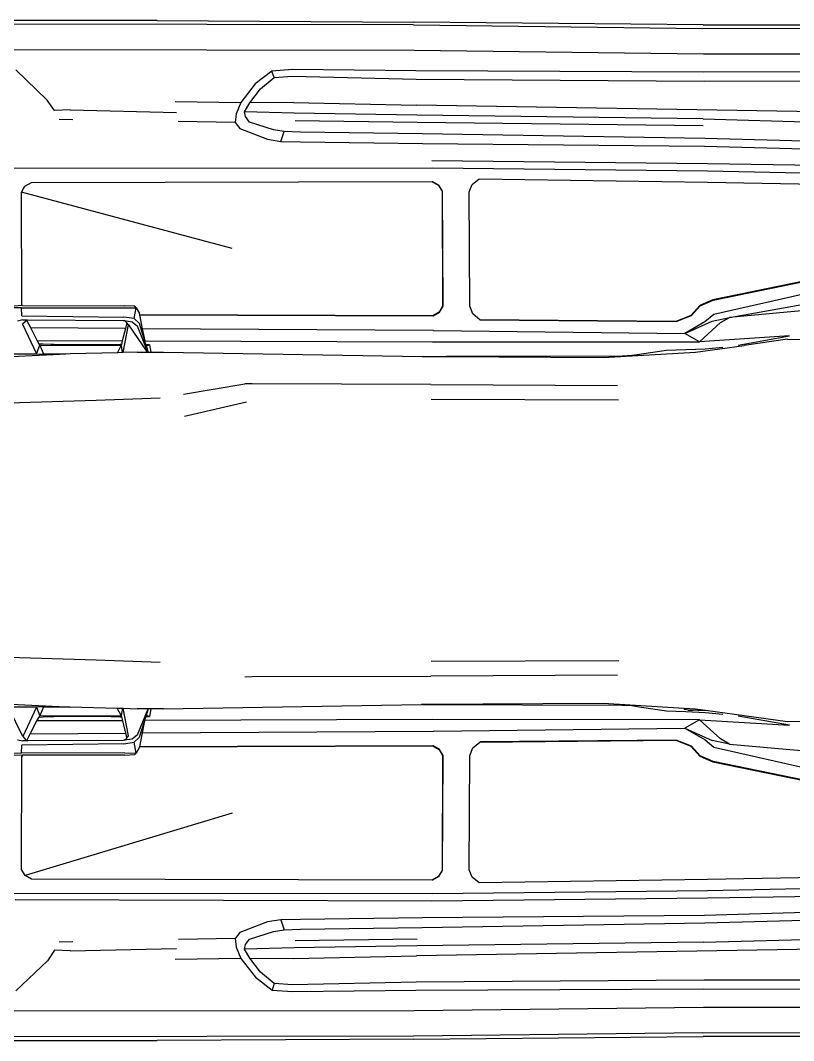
# Model space of a CAD drawing. Extents: x 36536 to 256213, y 18389 to 106449.
# Drawn here: x 205416 to 206208, y 101153 to 102198 of the extents above; entities that cross this region are included whole.
import ezdxf

# ---------------------------------------------------------------- set-up
doc = ezdxf.new("R2010")
doc.units = 0
doc.header["$LTSCALE"] = 1000
doc.header["$MEASUREMENT"] = 0
doc.layers.add('W-STEEL_KEEL钢龙骨', color=5, linetype='Continuous')
doc.layers.add('WINDOW', color=4, linetype='Continuous')

# ---------------------------------------------------------------- blocks, each defined once
blk = doc.blocks.new('摩托艇')
at = {"layer": 'WINDOW', "color": 4}
for p, q in [((-460.6, 1391.9), (-457.6, 1455.7)), ((-413.8, 1347.9), (-410.5, 1457.5)), ((-151.8, 1457.5), (-148.4, 1347.9)), ((-104.1, 1455.7), (-100.8, 1385.7)), ((-802.6, 1285.6), (-802.8, 1449.8)), ((-798.2, 1023.2), (-799, 1446.2)), ((-772, 1022.5), (-772.5, 1447.3)), ((210.9, 1447.3), (210.6, 1022.5)), ((236.8, 1023.1), (237.5, 1446.2)), ((241.3, 1449.8), (241.2, 1285.6)), ((-651.7, 1433.2), (-652, 1003.6)), ((-511, 1423.6), (-510.5, 1431.9)), ((-508.8, 1424.5), (-508.6, 1433.4)), ((-461.5, 1437.7), (-461.5, 1409)), ((-100, 1409), (-99.9, 1437.6)), ((-69.8, 1423.2), (-99.9, 1437.6)), ((-53.1, 1433.4), (-52.9, 1424.5)), ((-51.2, 1431.9), (-50.8, 1423.5)), ((91.2, 1003.6), (90.9, 1433.2)), ((97, 1430.9), (98.3, 1004.4)), ((-752.1, 1430.3), (-721.3, 1398)), ((-633.1, 1420.9), (-637, 1414.3)), ((-627.1, 1424.6), (-633.1, 1420.9)), ((-511.8, 1424.1), (-627.1, 1424.6)), ((-569.3, 1208.7), (-627.1, 1424.6)), ((-511, 1423.6), (-511.8, 1424.1)), ((-511, 1423.5), (-511, 1423.6)), ((-511, 1423.5), (-510.6, 1318.8)), ((-508.8, 1424.5), (-508.5, 1318.5)), ((-500.5, 1424.2), (-508.8, 1424.5)), ((-500.5, 1424.2), (-499.2, 1319.6)), ((-496.2, 1423), (-495.1, 1428.5)), ((-496.2, 1423), (-496.2, 1418.3)), ((-495.6, 1419), (-494.4, 1420.7)), ((-494.4, 1420.7), (-491.8, 1423.3)), ((-491.8, 1423.3), (-461.5, 1409)), ((-100, 1409), (-69.8, 1423.2)), ((-69.8, 1423.2), (-67.3, 1420.6)), ((-67.3, 1420.6), (-66, 1419)), ((-66.6, 1428.5), (-65.5, 1423)), ((-65.6, 1418.4), (-65.5, 1423)), ((-62.5, 1319.6), (-61.2, 1424.2)), ((-52.9, 1424.5), (-61.2, 1424.2)), ((-53.1, 1318.5), (-52.9, 1424.5)), ((-51, 1318.8), (-50.8, 1423)), ((-49, 1424.1), (-50.8, 1423)), ((-50.8, 1423), (-50.8, 1423.5)), ((66.3, 1424.5), (-49, 1424.1)), ((8.5, 1208.7), (72.3, 1420.8)), ((72.3, 1420.8), (66.3, 1424.5)), ((76.1, 1414.3), (72.3, 1420.8)), ((190.5, 1430.3), (159.7, 1397.9)), ((-637, 1414.3), (-638, 1004)), ((-496.2, 1418.3), (-495.6, 1419)), ((-496.2, 1418.3), (-495.8, 1320.4)), ((-488, 1415), (-495.6, 1419)), ((-487.4, 1318.1), (-488, 1415)), ((-475.1, 1408.3), (-488, 1415)), ((-72.8, 1415.4), (-85.8, 1408.6)), ((-72.8, 1415.4), (-73.5, 1317.9)), ((-66, 1419), (-72.8, 1415.4)), ((-66, 1419), (-65.6, 1418.4)), ((-65.9, 1320.4), (-65.6, 1418.4)), ((77.1, 1004), (76.1, 1414.3)), ((-475.1, 1408.3), (-474.8, 1321.3)), ((-471.5, 1406.4), (-475.1, 1408.3)), ((-471.5, 1402.2), (-471.5, 1406.4)), ((-470.4, 1405.8), (-471.5, 1406.4)), ((-471.1, 1394.3), (-471.5, 1402.2)), ((-461.5, 1409), (-470.4, 1405.8)), ((-470.4, 1405.8), (-461.3, 1401.9)), ((-470.4, 1405.8), (-470.1, 1322.5)), ((-461.5, 1409), (-461.3, 1401.9)), ((-461.2, 1378.9), (-461.3, 1401.9)), ((-100.2, 1401.9), (-100.3, 1374.5)), ((-100.2, 1401.9), (-100, 1409)), ((-100.2, 1401.9), (-91.1, 1405.8)), ((-100, 1409), (-91.1, 1405.8)), ((-91.1, 1405.8), (-91.3, 1322.4)), ((-89.8, 1406.5), (-91.1, 1405.8)), ((-89.9, 1402.2), (-90.3, 1394.3)), ((-89.8, 1406.5), (-89.9, 1402.2)), ((-85.8, 1408.6), (-89.8, 1406.5)), ((-86.1, 1321.1), (-85.8, 1408.6)), ((-710.5, 1390.5), (-721.3, 1398)), ((-711.1, 1374.7), (-710.5, 1390.5)), ((-471, 1391.3), (-471.1, 1394.3)), ((-470.8, 1336.3), (-471, 1391.3)), ((-461.2, 1378.9), (-460.6, 1391.9)), ((-90.4, 1391.3), (-90.6, 1336.2)), ((-90.3, 1394.3), (-90.4, 1391.3)), ((148.9, 1390.5), (159.7, 1397.9)), ((149.5, 1374.7), (148.9, 1390.5)), ((-701.7, 1385.7), (-701.5, 1371.8)), ((-461.4, 1374.5), (-461.2, 1378.9)), ((-100.8, 1385.7), (-100.3, 1374.5)), ((140.1, 1385.7), (139.9, 1371.8)), ((-711.1, 1374.7), (-708.6, 1265.8)), ((-462.7, 1326.3), (-461.4, 1374.5)), ((-100.3, 1374.5), (-98.9, 1326.5)), ((149.5, 1374.7), (147, 1265.8)), ((-416.1, 1282.5), (-413.8, 1347.9)), ((-148.4, 1347.9), (-146, 1282.5)), ((-471.1, 1323.3), (-470.8, 1332.6)), ((-470.8, 1332.6), (-470.8, 1336.3)), ((-462.7, 1326.3), (-470.1, 1322.5)), ((-462.9, 1321.2), (-462.7, 1326.3)), ((-91.3, 1322.4), (-98.9, 1326.5)), ((-98.9, 1326.5), (-98.8, 1321.1)), ((-90.6, 1336.2), (-90.5, 1332.6)), ((-90.5, 1332.6), (-90.2, 1323.3)), ((-510.2, 1308.3), (-510.6, 1318.8)), ((-508.5, 1318.5), (-508.7, 1307)), ((-497.7, 1308.9), (-499.2, 1319.6)), ((-495.8, 1320.4), (-495.6, 1319.3)), ((-494.4, 1317.5), (-495.6, 1319.3)), ((-495.6, 1319.3), (-494.4, 1311.2)), ((-493.4, 1316.6), (-494.4, 1317.5)), ((-493.4, 1316.6), (-487.4, 1318.1)), ((-491.1, 1314.8), (-493.4, 1316.6)), ((-462.9, 1320.5), (-491.1, 1314.8)), ((-487.4, 1318.1), (-474.8, 1321.3)), ((-474.8, 1321.3), (-471.1, 1322.2)), ((-471.1, 1322.2), (-471.1, 1323.3)), ((-471.1, 1322.2), (-470.1, 1322.5)), ((-470.1, 1322.5), (-462.9, 1321.2)), ((-463.3, 1306), (-462.9, 1320.5)), ((-462.9, 1320.5), (-462.9, 1321.2)), ((-98.8, 1321.1), (-91.3, 1322.4)), ((-98.8, 1321.1), (-98.8, 1320.5)), ((-70.5, 1314.8), (-98.8, 1320.5)), ((-98.8, 1320.5), (-98.3, 1306)), ((-91.3, 1322.4), (-90.2, 1322.2)), ((-90.2, 1323.3), (-90.2, 1322.2)), ((-90.2, 1322.2), (-86.1, 1321.1)), ((-86.1, 1321.1), (-73.5, 1317.9)), ((-73.5, 1317.9), (-68.2, 1316.6)), ((-68.2, 1316.6), (-70.5, 1314.8)), ((-67.2, 1317.5), (-68.2, 1316.6)), ((-67.3, 1311.2), (-66.1, 1319.2)), ((-66.1, 1319.2), (-67.2, 1317.5)), ((-66.1, 1319.2), (-65.9, 1320.4)), ((-62.5, 1319.6), (-64, 1308.9)), ((-53.1, 1318.5), (-53, 1307)), ((-51, 1318.8), (-51.4, 1308.3)), ((-508.7, 1307), (-510.2, 1308.3)), ((-497.7, 1308.9), (-508.7, 1307)), ((-508.7, 1307), (-502.7, 1303.6)), ((-492.8, 1303.9), (-497.7, 1308.9)), ((-494.4, 1311.2), (-490, 1305.7)), ((-491.1, 1314.8), (-463.4, 1295.8)), ((-463.4, 1295), (-490, 1305.7)), ((-463.3, 1306), (-463.4, 1295.8)), ((-98.3, 1294.9), (-98.3, 1306)), ((-71.7, 1305.7), (-98.3, 1294.9)), ((-71.7, 1305.7), (-67.3, 1311.2)), ((-64, 1308.9), (-68.8, 1303.9)), ((-53, 1307), (-64, 1308.9)), ((-58.9, 1303.6), (-53, 1307)), ((-53, 1307), (-51.4, 1308.3)), ((-501.5, 1303.3), (-502.7, 1303.6)), ((-500.5, 1003.3), (-501.5, 1303.3)), ((-501.4, 1303.3), (-501.5, 1303.3)), ((-501.4, 1303.3), (-500.4, 1002.8)), ((-487.2, 1300.5), (-501.4, 1303.3)), ((-492.8, 1303.9), (-471.3, 1297.3)), ((-485.4, 1002.8), (-487.2, 1300.5)), ((-474.7, 1297.9), (-487.2, 1300.5)), ((-474.7, 1297.9), (-473.7, 1003.7)), ((-471.3, 1297.3), (-474.7, 1297.9)), ((-471.3, 1297.3), (-471, 1297.2)), ((-470.8, 1293.5), (-471, 1297.2)), ((-471, 1297.2), (-469.9, 1296.8)), ((-469.9, 1296.8), (-470.8, 1293.5)), ((-469.9, 1296.8), (-463.4, 1294.8)), ((-463.4, 1295.8), (-463.4, 1295)), ((-463.4, 1295), (-463.4, 1294.8)), ((-463.4, 1294.8), (-463.4, 1292.1)), ((-98.3, 1294.7), (-91.5, 1296.8)), ((-98.3, 1294.7), (-98.3, 1294.9)), ((-98.3, 1292.1), (-98.3, 1294.7)), ((-91.5, 1296.8), (-90.3, 1297.2)), ((-90.5, 1293.5), (-91.5, 1296.8)), ((-90.3, 1297.1), (-90.5, 1293.5)), ((-90.3, 1297.2), (-68.8, 1303.9)), ((-86.2, 1298), (-90.3, 1297.2)), ((-90.3, 1297.2), (-90.3, 1297.1)), ((-90.3, 1297.2), (-90.3, 1297.2)), ((-87.2, 1003.7), (-86.2, 1298)), ((-73.6, 1300.6), (-86.2, 1298)), ((-73.6, 1300.6), (-75.4, 1002.8)), ((-59.4, 1303.4), (-73.6, 1300.6)), ((-60.4, 1002.8), (-59.4, 1303.4)), ((-59.3, 1303.5), (-60.3, 1003.3)), ((-59.3, 1303.5), (-59.4, 1303.4)), ((-58.9, 1303.6), (-59.3, 1303.5)), ((-802.6, 1285.6), (-801.1, 1022.7)), ((-470.8, 1293.5), (-463.4, 1292.1)), ((-463.4, 1292.1), (-463.4, 1279.1)), ((-98.3, 1292.1), (-90.5, 1293.5)), ((-98.2, 1279.1), (-98.3, 1292.1)), ((239.7, 1022.7), (241.2, 1285.6)), ((-463.4, 1279.1), (-458.9, 1013.9)), ((-98.2, 1279.1), (-102.7, 1015.1)), ((-719.9, 1267.2), (-718.9, 1200)), ((-698.4, 1205.8), (-699.4, 1263.9)), ((136.8, 1205.7), (137.9, 1263.8)), ((157.4, 1200), (158.3, 1267.2)), ((-420.2, 1258.7), (-430.8, 1195.6)), ((-412, 1194), (-397.3, 1257.4)), ((-718.9, 1200), (-707.3, 1204.6)), ((-707.3, 1204.6), (-698.4, 1205.8)), ((-698.4, 1205.8), (-692, 1201)), ((-692, 1201), (-681.2, 1172.6)), ((119.9, 1172.6), (130.6, 1201)), ((130.6, 1201), (136.8, 1205.7)), ((136.8, 1205.7), (145.8, 1204.6)), ((145.8, 1204.6), (157.4, 1200)), ((-737.9, 1185), (-718.9, 1200)), ((-718.5, 1190.8), (-732.8, 1179.8)), ((-718.7, 1145.8), (-718.5, 1190.8)), ((-709.3, 1196.1), (-718.5, 1190.8)), ((-707.8, 1145.3), (-709.3, 1196.1)), ((-704.3, 1195.2), (-709.3, 1196.1)), ((-698.8, 1191.1), (-704.3, 1195.2)), ((-690.8, 1166.5), (-698.8, 1191.1)), ((-430.7, 1188.1), (-430.8, 1195.6)), ((-131.1, 1195.6), (-131.3, 1188.1)), ((137.4, 1191.1), (129.6, 1166.5)), ((142.8, 1195.2), (137.4, 1191.1)), ((147.8, 1196.1), (142.8, 1195.2)), ((146.3, 1145.3), (147.8, 1196.1)), ((157, 1190.8), (147.8, 1196.1)), ((171.3, 1179.8), (157, 1190.8)), ((157, 1190.8), (157.2, 1145.8)), ((157.4, 1200), (176.4, 1184.9)), ((-751, 1168), (-737.9, 1185)), ((-732.8, 1179.8), (-744.3, 1165.6)), ((-430.2, 1005.4), (-430.7, 1188.1)), ((-131.3, 1188.1), (-131.7, 1005.4)), ((176.4, 1184.9), (189.5, 1167.9)), ((-681.2, 1172.6), (-679, 1159)), ((117.8, 1159), (119.9, 1172.6)), ((182.8, 1165.6), (171.3, 1179.8)), ((-752.7, 1146.8), (-751, 1168)), ((-744.3, 1165.6), (-751, 1168)), ((-744.3, 1165.6), (-745.8, 1146.9)), ((-689.2, 1155.4), (-690.8, 1166.5)), ((-679, 1159), (-689.2, 1155.4)), ((-679, 1159), (-678.4, 1138.8)), ((117.2, 1138.7), (117.8, 1159)), ((117.8, 1159), (128, 1155.4)), ((129.6, 1166.5), (128, 1155.4)), ((182.8, 1165.6), (189.5, 1167.9)), ((184.3, 1146.8), (182.8, 1165.6)), ((189.5, 1167.9), (191.2, 1146.8)), ((-688.4, 1138.6), (-689.2, 1155.4)), ((128, 1155.4), (127.2, 1138.6)), ((-751.2, 1020.8), (-752.7, 1146.8)), ((-745.8, 1146.9), (-742.8, 1020.4)), ((-718.7, 1145.8), (-716, 1020)), ((-705.7, 1019.7), (-707.8, 1145.3)), ((-700.4, 1144.3), (-698.5, 1019.3)), ((-686.8, 1014), (-688.4, 1138.6)), ((-678.4, 1138.8), (-676.8, 1013.9)), ((115.6, 1013.9), (117.2, 1138.7)), ((127.2, 1138.6), (125.6, 1014)), ((138.9, 1144.2), (137.1, 1019.3)), ((144.3, 1019.7), (146.3, 1145.3)), ((157.2, 1145.8), (154.5, 1019.9)), ((181.4, 1020.3), (184.3, 1146.8)), ((191.2, 1146.8), (189.7, 1020.8)), ((-798.4, 726.5), (-801.1, 1022.7)), ((-798.2, 1023.2), (-794.6, 727)), ((-768.3, 726.1), (-772, 1022.5)), ((-749.7, 725.7), (-751.2, 1020.8)), ((-742.8, 1020.4), (-740.7, 725.5)), ((-706.7, 454.1), (-716, 1020)), ((-702.1, 726.5), (-705.7, 1019.7)), ((-698.5, 1019.3), (-695.4, 726.3)), ((-681.9, 724.7), (-686.8, 1014)), ((-676.8, 1013.9), (-674.2, 725)), ((-458.9, 1013.9), (-458.7, 989.1)), ((-103.7, 828.7), (-102.7, 1013.8)), ((-102.7, 1015.1), (-102.7, 1015)), ((-102.7, 1014.7), (-102.7, 1015)), ((-102.7, 1013.8), (-102.7, 1014.7)), ((-102.7, 1013.8), (-102.1, 809.4)), ((113.1, 725), (115.6, 1013.9)), ((125.6, 1014), (120.8, 724.7)), ((140.7, 726.5), (144.3, 1019.7)), ((145.3, 454.1), (154.5, 1019.9)), ((179.4, 725.4), (181.4, 1020.3)), ((189.7, 1020.8), (188.3, 725.7)), ((210.6, 1022.5), (207, 726.1)), ((233.3, 726.9), (236.8, 1023.1)), ((239.7, 1022.7), (237.1, 726.4)), ((-656, 722.1), (-659.1, 1004.4)), ((-652, 1003.6), (-648.8, 722)), ((-637.9, 1003.8), (-638, 1004)), ((-638, 1004), (-634.1, 997.5)), ((-637.7, 1003.5), (-637.9, 1003.8)), ((-633.9, 997), (-637.7, 1003.5)), ((-504.3, 996.9), (-500.5, 1003.3)), ((-500.4, 1002.8), (-504.2, 996.4)), ((-500.5, 1003.3), (-500.4, 1002.8)), ((-485.4, 1002.7), (-485.4, 1002.8)), ((-485.4, 1002.7), (-482.5, 745.2)), ((-473.7, 1003.7), (-473.7, 730.2)), ((-430.2, 1005.4), (-429.2, 814.3)), ((-414.2, 813), (-414.8, 1004.9)), ((-147.1, 1004.9), (-147.7, 812.9)), ((-132.6, 814.3), (-131.7, 1005.4)), ((-87.1, 730.2), (-87.2, 1003.7)), ((-75.4, 1002.7), (-78.3, 745.2)), ((-75.4, 1002.8), (-75.4, 1002.7)), ((-60.4, 1002.8), (-60.3, 1003.3)), ((-56.6, 996.4), (-60.4, 1002.8)), ((-60.3, 1003.3), (-56.5, 996.9)), ((76.9, 1003.5), (73.1, 997)), ((73.3, 997.5), (77.1, 1004)), ((77, 1003.8), (76.9, 1003.5)), ((77, 1003.8), (77.1, 1004)), ((88.1, 722), (91.2, 1003.6)), ((98.3, 1004.4), (95.2, 722.1)), ((-634.1, 997.5), (-628.1, 993.8)), ((-634.1, 997.5), (-633.9, 997)), ((-627.9, 993.3), (-633.9, 997)), ((-628.1, 993.8), (-510.3, 993.2)), ((-627.9, 993.3), (-628.1, 993.8)), ((-510.2, 992.7), (-627.9, 993.3)), ((-510.3, 993.2), (-504.3, 996.9)), ((-510.3, 993.2), (-510.2, 992.7)), ((-504.2, 996.4), (-510.2, 992.7)), ((-504.2, 996.4), (-504.3, 996.9)), ((-56.5, 996.9), (-56.6, 996.4)), ((-50.6, 992.7), (-56.6, 996.4)), ((-56.5, 996.9), (-50.5, 993.2)), ((67.1, 993.3), (-50.6, 992.7)), ((-50.6, 992.7), (-50.5, 993.2)), ((-50.5, 993.2), (67.3, 993.8)), ((73.1, 997), (67.1, 993.3)), ((67.3, 993.8), (67.1, 993.3)), ((67.3, 993.8), (73.3, 997.5)), ((73.1, 997), (73.3, 997.5)), ((-459.2, 809.4), (-458.7, 989.1)), ((-458.7, 989.1), (-457.8, 828.7)), ((-634.7, 963), (-640.6, 955.9)), ((-627.2, 966), (-634.7, 963)), ((-510.2, 965.3), (-627.2, 966)), ((-502.6, 962.2), (-510.2, 965.3)), ((-496.5, 955), (-502.6, 962.2)), ((-58.2, 962.2), (-64.3, 955)), ((-50.6, 965.3), (-58.2, 962.2)), ((66.4, 966), (-50.6, 965.3)), ((73.9, 963), (66.4, 966)), ((79.8, 955.9), (73.9, 963)), ((-640.6, 955.9), (-637.2, 721.9)), ((-494.7, 754.5), (-496.5, 955)), ((-496.5, 955), (-496.3, 954.4)), ((-496.3, 954.4), (-494.5, 754.1)), ((-66.2, 754.1), (-64.5, 954.4)), ((-64.3, 955), (-66.1, 754.5)), ((-64.5, 954.4), (-64.3, 955)), ((76.4, 721.9), (79.8, 955.9)), ((-457.8, 828.7), (-463.4, 734.3)), ((-98.7, 746), (-103.7, 828.7)), ((-459.7, 799.5), (-459.2, 809.4)), ((-102.1, 809.4), (-101.5, 799.5)), ((-462.6, 780.5), (-460.7, 794.1)), ((-460.7, 794.1), (-459.7, 799.5)), ((-101.5, 799.5), (-100.5, 794.1)), ((-100.5, 794.1), (-98.5, 780.5)), ((-464.9, 764.1), (-462.6, 780.5)), ((-98.5, 780.5), (-96.2, 764.1)), ((-465.5, 744.3), (-464.9, 764.1)), ((-96.2, 764.1), (-95.6, 744.3)), ((-500.9, 738.9), (-494.7, 754.5)), ((-494.5, 754.1), (-500.7, 738.4)), ((-60.1, 738.4), (-66.2, 754.1)), ((-66.1, 754.5), (-59.9, 738.9)), ((-482.5, 745.2), (-495.1, 717.2)), ((-494.2, 724.6), (-482.5, 745.2)), ((-473.7, 730.2), (-482.5, 745.2)), ((-466.5, 724.3), (-465.5, 744.3)), ((-98.7, 746), (-98.7, 745.9)), ((-98.7, 746), (-98.7, 746)), ((-98.7, 746), (-97.7, 745.5)), ((-98.7, 745.9), (-98.7, 746)), ((-98, 734.3), (-98.7, 745.9)), ((-97.5, 744.9), (-97.7, 745.5)), ((-96.9, 741.8), (-97.5, 744.9)), ((-96.9, 741.8), (-96.9, 740.4)), ((-95.6, 744.3), (-94.5, 724.3)), ((-87.1, 730.2), (-78.3, 745.2)), ((-78.3, 745.2), (-66.6, 724.5)), ((-78.3, 745.2), (-65.7, 717.2)), ((-511, 730), (-500.9, 738.9)), ((-500.7, 738.4), (-510.7, 729.6)), ((-500.9, 738.9), (-500.7, 738.4)), ((-463.4, 734.3), (-470.2, 684.4)), ((-96.6, 724.1), (-98, 734.3)), ((-96.9, 740.4), (-96.8, 736.8)), ((-96.7, 732), (-96.8, 736.8)), ((-96.6, 727.2), (-96.7, 732)), ((-60.1, 738.4), (-59.9, 738.9)), ((-50, 729.6), (-60.1, 738.4)), ((-59.9, 738.9), (-49.8, 730)), ((-798.4, 726.5), (-797.9, 458)), ((-793.9, 458), (-794.6, 727)), ((-768.3, 455.9), (-768.3, 726.1)), ((-750.6, 455.5), (-749.7, 725.7)), ((-740.7, 725.5), (-741, 453.6)), ((-702.1, 726.5), (-694.2, 454.6)), ((-674.5, 450), (-681.9, 724.7)), ((-674.2, 725), (-666.6, 451.6)), ((-651.9, 448.5), (-656, 722.1)), ((-648.8, 722), (-643.2, 447.2)), ((-637.2, 721.9), (-634.1, 549.2)), ((-516.8, 716.6), (-511, 730)), ((-510.7, 729.6), (-516.5, 716.2)), ((-510.7, 729.6), (-511, 730)), ((-501.8, 715.5), (-494.2, 724.6)), ((-473.7, 730.2), (-493.5, 708.6)), ((-479.9, 637.9), (-473.7, 730.2)), ((-468.2, 706.2), (-466.5, 724.3)), ((-96.6, 724.1), (-96.6, 727.2)), ((-96.6, 724), (-96.6, 724.1)), ((-91.2, 684.3), (-96.6, 724)), ((-94.5, 724.3), (-92.8, 706.2)), ((-87.1, 730.2), (-81.4, 637.9)), ((-67.4, 708.6), (-87.1, 730.2)), ((-66.6, 724.5), (-59, 715.5)), ((-49.8, 730), (-50, 729.6)), ((-44.2, 716.1), (-50, 729.6)), ((-49.8, 730), (-44, 716.6)), ((73.3, 544.7), (76.4, 721.9)), ((82.4, 447.2), (88.1, 722)), ((95.2, 722.1), (91.1, 448.5)), ((105.5, 451.6), (113.1, 725)), ((120.8, 724.7), (113.4, 450)), ((140.7, 726.5), (132.9, 454.6)), ((179.7, 453.6), (179.4, 725.4)), ((188.3, 725.7), (189.3, 455.5)), ((207, 726.1), (207, 455.8)), ((233.3, 726.9), (232.6, 458)), ((236.7, 457.9), (237.1, 726.4)), ((-540, 604), (-516.8, 716.6)), ((-516.5, 716.2), (-539.8, 603.7)), ((-525.8, 609.6), (-501.8, 715.5)), ((-495.1, 717.2), (-498.8, 699.3)), ((-62.1, 699.3), (-65.7, 717.2)), ((-59, 715.5), (-35, 609.6)), ((-21, 603.6), (-44.2, 716.1)), ((-44, 716.6), (-20.8, 604)), ((-493.5, 708.6), (-498.8, 699.3)), ((-62.1, 699.3), (-67.4, 708.6)), ((-498.8, 699.3), (-519.2, 586.4)), ((-506.4, 618.4), (-498.8, 699.3)), ((-470.4, 690.5), (-479.9, 637.9)), ((-81.4, 637.9), (-90.7, 690.5)), ((-62.1, 699.3), (-54.8, 618.4)), ((-476.5, 640.2), (-470.2, 684.4)), ((-84.9, 640.2), (-91.2, 684.3)), ((-476.5, 640.2), (-476.5, 640.2)), ((-476.5, 640.2), (-476.2, 601.9)), ((-85.2, 614.6), (-84.9, 640.2))]:
    blk.add_line(p, q, dxfattribs=at)

msp = doc.modelspace()

# ---------------------------------------------------------------- block references
at = {"layer": 'W-STEEL_KEEL钢龙骨', "xscale": -1, "rotation": 90}
msp.add_blockref('摩托艇', (206841.505, 101394.761), dxfattribs=at)

doc.saveas('drawing.dxf')
